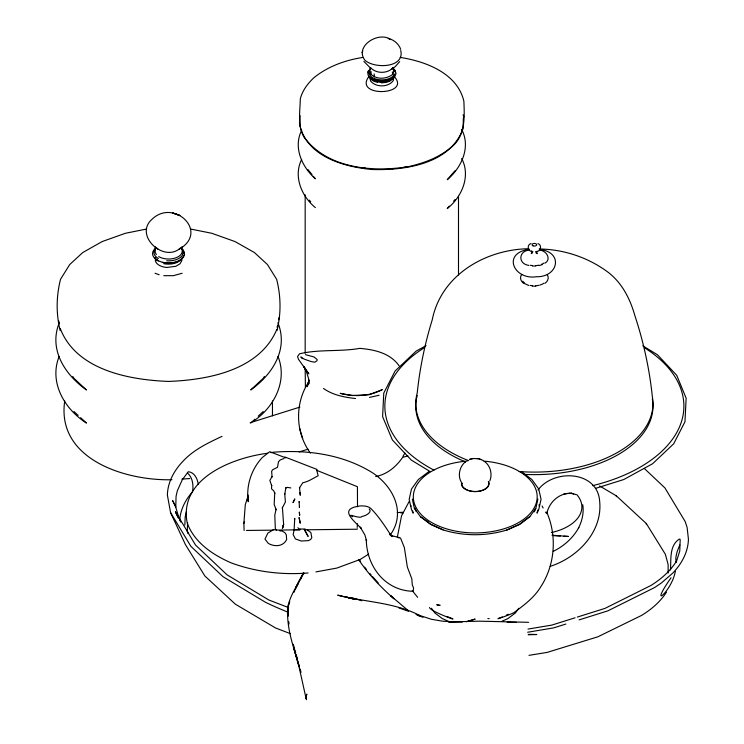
<?xml version="1.0" encoding="UTF-8"?>
<svg xmlns="http://www.w3.org/2000/svg" width="744" height="744" viewBox="0 0 744 744"><rect width="100%" height="100%" fill="white"/><g stroke="black" fill="none" stroke-linecap="round" stroke-linejoin="round"><path stroke-width="1.12" d="M400.188 57.409C425.67 61.371 457.272 73.154 463.865 101.165C464.554 117.533 465.577 136.189 451.069 147.396C438.793 157.7 423.578 163.308 408.093 166.703C372.009 172.441 326.997 168.46 303.71 136.738C297.377 125.048 300.083 111.46 300.316 98.775C302.445 90.489 307.477 83.979 313.475 78.092C327.397 66.588 344.974 60.208 362.644 57.474M393.632 68.978L393.939 71.219L392.795 74.26C386.666 79.245 377.013 79.803 370.986 74.381L371.042 71.517M299.804 126.322L300.065 115.664M388.21 38.456L389.93 38.976C377.589 31.592 354.581 46.398 364.82 60.125C373.944 68.867 404.996 68.206 400.737 50.453M463.131 127.373L463.354 117.84M181.852 248.998L181.917 246.729M294.113 529.923L294.736 518.373L294.764 519.07M299.367 666.782C293.601 647.15 285.77 626.987 287.956 606.155C290.662 594.028 298.493 583.835 303.599 572.694M287.435 613.521L287.956 606.155M393.52 78.325L393.362 80.464C388.517 87.457 376.111 87.634 370.707 81.161L370.038 78.78M244.097 530.481L243.865 523.534L245.297 504.637L248.059 496.341M394.413 77.525L394.525 76.232L391.707 79.627L394.413 77.525L394.515 74.037A12.992 7.505 0 0 1 384.788 79.71A12.992 7.505 0 0 1 371.721 77.106L369.582 74.791L368.847 72.177L370.307 68.95M179.76 520C180.411 509.501 185.526 499.652 192.464 491.905C193.682 485.302 192.724 477.499 187.358 472.896M187.618 522.437L187.265 531.179M668.112 573.029L668.149 564.64L665.369 554.289L646.322 523.553L616.367 495.867L599.59 485.934M670.474 569.904C671.19 559.479 669.191 545.64 679.281 539.093L680.062 539.242L680.165 540.228L679.765 551.006L676.24 562.111M370.038 68.541L369.731 71.359L370.986 74.381M155.673 258.14L155.329 260.549A13.318 7.691 0 0 0 166.823 267.468L175.9 266.268L180.002 263.804L181.852 260.549L181.62 258.949M247.25 500.126L248.04 495.039M155.598 248.71L155.059 252.197L156.352 254.55M397.333 537.215L401.537 515.862L409.154 501.503M489.784 480.987C492.547 474.449 490.575 466.051 484.874 461.745M276.722 329.639C259.498 370.214 208.134 379.97 168.59 381.421C129.01 379.933 76.288 370.066 60.245 328.55M277.14 327.453L277.558 325.277M278.619 319.818L279.037 317.632M276.982 330.606C281.223 313.801 280.916 296.047 276.638 279.279L267.459 264.557L254.411 252.532L234.974 241.549L211.77 233.281L190.724 229.059M288.244 608.304L288.319 616.162M410.976 506.329L411.097 505.79M534.285 511.175L534.741 509.156M535.726 508.849L537.893 499.103M537.773 509.975L537.047 513.165L538.758 509.491L541.055 499.382L538.73 489.003L531.895 479.536L521.479 471.696M186.409 511.574L185.182 516.913L184.856 525.069M675.329 571.336C672.027 591.062 647.485 611.615 671.042 577.744M59.176 356.367C48.751 382.323 64.505 409.154 86.462 423.057L80.631 417.682M288.886 604.956L289.751 601.589M59.278 322.775C48.444 349.568 65.016 374.725 86.444 389.94L73.944 378.389L72.745 376.427M357.167 527.44L357.511 523.748M531.988 253.165L531.225 253.583L532.165 252.644L531.728 251.314L532.881 251.844L531.402 251.156L532.081 251.686C527.766 251.128 526.547 244.869 531.002 243.465M282.45 528.305L283.622 524.39L282.45 528.305L283.622 524.39L282.394 507.287M398.933 537.428L390.628 535.485L392.674 536.508L389.624 533.587L390.73 534.992C384.657 525.645 378.659 516.308 370.717 508.357C367.871 506.022 363.937 505.781 360.422 505.911C338.79 508.654 351.875 518.949 361.277 528.426L360.245 527.115L364.904 534.992L366.569 541.074L366.29 539.465C366.504 566.091 384.983 590.755 413.18 591.294L413.59 588.03L412.297 584.924L411.804 578.804L407.359 567.067L404.355 547.556L400.644 538.331L399.733 537.605L398.942 538.135M247.594 499.103L248.273 497.066M243.865 523.534L244.571 521.432M301.738 130.265C292.931 147.284 302.036 167.065 315.363 178.802L313.354 176.3M301.664 159.439C293.117 176.282 301.58 196.388 315.372 207.613M362.058 52.684L362.756 51.011M463.103 128.433C450.408 164.154 404.615 170.646 371.647 169.483C344.128 166.749 308.965 157.189 300.316 127.261M535.754 508.487L529.607 516.922M392.999 68.113L395.231 70.652L396.031 73.749L394.441 77.283L387.429 81.459L389.633 80.603L384.35 81.961L380.231 81.998M293.927 592.41L294.847 590.373M393.455 77.469L392.795 78.883L390.247 80.882L386.703 82.305L381.421 82.891M534.285 511.844L535.243 509.845M679.802 544.943L677.263 551.295A12.471 3.599 -76.3 0 0 675.812 558.316L676.064 562.287M368.401 70.838C365.518 78.325 375.488 82.231 381.356 82.128L388.061 80.873L387.429 80.231C381.226 81.217 373.879 81.115 368.866 76.837M303.524 572.666L295.573 588.011L303.552 572.815M295.312 589.35L297.991 584.282M300.678 579.204L301.748 577.167M302.817 575.14L303.896 573.113M282.246 508.133L285.389 501.995L284.729 493.551L284.71 494.286L285.956 487.459L285.956 487.99L287.407 487.366L290.802 487.943M402.932 456.444L404.903 453.012M264.427 376.427L263.227 378.389L250.728 389.94C272.155 374.725 288.728 349.568 277.903 322.775M676.333 561.432C670.028 571.392 660.914 579.232 650.991 585.444L605.002 608.378L577.316 617.083M666.485 592.159C660.328 601.85 651.381 609.392 641.681 615.362L597.897 636.799L547.072 652.414L528.984 655.352M518.801 608.239L515.369 612.982L507.892 618.608L502.135 621.166M154.873 248.859A16.024 9.253 0 0 0 157.458 260.298A16.024 9.253 0 0 0 177.351 261.386L181.006 259.777L184.54 254.513L182.95 249.928L181.331 248.459M370.01 69.248L367.973 71.722L368.699 73.6M370.577 67.555C375.85 73.889 387.568 73.879 392.981 67.723M368.308 77.33C354.702 97.576 411.897 95.251 394.106 76.437M399.668 61.631L395.324 66.532L391.818 69.09M449.367 206.097L447.246 208.562C461.903 197.03 470.952 176.123 461.68 158.5M453.617 201.187L455.03 199.55M455.049 170.729L447.265 179.704C461.494 167.716 471.101 147.117 461.615 129.344M390.126 535.113C406.363 512.969 393.567 486.957 373.004 473.1C343.458 454.435 307.523 449.497 273.188 452.24L270.993 452.64M181.006 259.777L183.498 257.126L184.54 254.513L184.121 251.742L182.485 249.407L183.173 252.411L182.336 255.341A14.657 8.463 0 0 1 166.693 260.791M181.573 258.791C177.472 264.157 169.976 264.687 163.792 263.739M521.851 274.359C519.517 276.898 520.475 280.944 523.162 282.832M537.977 490.054C553.731 468.534 597.953 470.534 599.692 501.679C602.594 531.941 577.418 557.665 550.197 566.361M545.026 263.134C551.797 259.144 546.198 250.477 539.846 250.179M545.026 283.278C547.751 281.548 549.342 277.745 547.314 274.889M250.709 423.057L254.876 419.216M258.205 416.147L263.199 411.544M179.053 249.296C209.594 231.905 173.957 198.192 152.195 219.117C133.334 235.281 164.173 263.497 180.662 247.817M465.521 461.754C459.085 466.646 457.058 477.471 462.545 483.833M253.379 421.16C274.22 407.266 287.788 380.984 277.996 356.367M375.376 81.217L381.914 81.701L381.356 80.91M284.971 457.002L316.963 469.418L316.963 469.957M529.216 516.968L519.303 524.501L507.389 529.83M428.749 471.696L418.333 479.536L411.469 489.087L409.172 499.382L411.469 509.491L413.19 513.165L412.697 511.044M529.83 516.699L519.786 524.25L506.701 530.054M284.069 458.509L280.228 459.913L278.479 461.773L277.521 467.297L272.648 469.743L271.644 471.296L272.081 477.044L272.081 476.513L269.858 480.419L271.662 485.767L271.662 485.228L271.569 488.157M368.596 554.141L360.189 559.46L336.837 568.081L315.93 571.904M553.285 551.332C563.887 546.143 573.122 537.977 578.776 527.552L578.46 528.128C582.152 520.967 583.984 512.774 582.784 504.739M536.526 251.621L537.224 251.249L536.508 252.16L537.261 253.63L536.024 252.923M426.098 345.653L416.166 351.094L395.073 371.042L383.774 393.074L382.602 416.631L392.367 439.955L411.311 460.099L429.865 471.38M222.01 436.356C208.078 442.903 193.793 449.627 183.136 461.075A125.783 72.624 0 0 0 167.372 495.03L170.571 512.607L185.479 544.71L204.879 576.005L235.374 604.193L275.568 627.992L290.513 633.693M502.293 616.934C488.055 622.375 512.969 613.893 514.541 612.2C524.52 604.835 534.685 597.162 541.083 586.3C555.08 564.482 557.126 535.745 546.71 512.123M506.301 615.158L508.301 614.274M182.131 273.262L173.417 275.68L163.754 275.68M375.673 476.541C387.066 474.421 396.199 466.711 402.634 457.393L407.945 455.867M250.161 422.722L299.879 407.098M575.093 617.78L551.843 625.09L527.998 629.089M565.877 624.049L553.722 627.871L527.645 632.251M579.13 619.882L607.857 610.852L654.553 587.565L661.332 583.017L672.678 573.196A125.783 72.624 0 0 0 688.433 539.242L687.121 527.459L685.187 521.572L664.913 487.915L644.304 468.46M529.458 250.04C518.243 250.905 517.908 264.027 528.9 265.403M539.288 265.543L542.432 264.557M595.423 488.417L623.779 479.527L652.581 463.745L673.673 443.796L684.973 421.755L686.145 398.207L676.724 375.302L657.426 354.739L642.788 345.83M467.437 621.473L475.146 619.082L466.339 621.733M299.162 451.924L308.035 449.199M387.429 80.231L391.67 78.948M536.35 251.723L535.689 251.891C540.265 251.974 542.739 245.418 537.977 243.567M478.094 458.713L473.156 458.518L469.613 459.374L471.25 458.983M506.878 529.988C486.269 536.303 463.958 536.303 443.35 529.988L430.441 524.25L420.397 516.699M472.31 458.723L473.156 458.518M369.517 397.408L379.124 395.241M146.447 229.059L125.41 233.281L102.198 241.549L82.761 252.532L69.713 264.557L60.534 279.279C56.265 296.047 55.958 313.801 60.199 330.606M267.691 453.245C232.528 457.672 178.114 478.745 187.293 523.32C194.714 542.832 212.728 554.736 231.068 562.845C255.676 571.913 282.023 575.112 308.118 572.973M175.779 506.999L172.692 500.712L175.779 506.999L176.068 496.267L177.37 490.668L182.308 479.741L188.269 471.724C194.379 472.18 197.644 478.931 198.22 484.363M529.514 249.305C501.512 252.765 513.63 280.256 536.35 276.749C558.139 277.279 563.794 252.523 540.172 249.473M563.794 493.96L571.708 492.863M392.042 168.767L394.236 168.497M404.141 167.27L406.336 167M171.929 479.731C125.643 480.94 56.181 459.457 64.719 400.979M181.945 479.08L189.739 478.569M397.24 512.579L402.811 512.263M400.877 512.969L403.183 512.849M528.138 634.781L536.805 634.511L528.817 634.325M462.322 622.049L448.79 622.04M299.86 529.858L299.86 529.058L305.17 529.003M246.422 530.453L273.141 530.156M281.269 530.063L299.879 529.756L299.86 529.058M305.663 529.793L357.167 529.226L357.427 528.742M507.166 622.244L516.401 622.365M528.166 248.831L525.962 248.794C483.498 250.561 440.95 275.968 432.245 319.808C424.871 343.616 419.802 368.131 417.235 392.916A118.594 68.467 0 0 0 468.72 460.657M539.223 248.998C564.194 249.305 589.034 257.75 608.927 272.881C622.542 283.789 630.196 299.172 634.874 315.642C643.541 341.868 649.466 368.996 652.321 396.478A118.594 68.467 0 0 1 519.21 471.538M532.267 265.98L535.782 266.026M532.267 286.124L535.782 286.18M487.841 618.571L489.199 618.617M553.387 535.661L560.334 536.024M563.803 536.21L568.435 536.452L552.011 535.215M279.949 530.212L273.383 529.663L267.812 533.169L264.976 539.121L268.379 543.464C274.648 546.961 283.111 546.719 286.654 539.586L286.282 534.741L284.896 532.695L280.925 530.305L279.949 530.212L279.949 531.011M528.621 622.319L479.238 621.175L449.088 621.947L452.891 621.938L442.243 621.138L431.325 619.259L419.411 615.372L420.5 615.855C394.897 602.333 365.267 602.203 337.702 595.172L354.544 599.162M355.502 398.533C344.333 397.259 332.838 395.129 323.501 388.461M363.1 167.698L365.285 168.005M436.905 604.723L440.253 605.216M162.257 262.455L166.693 263.274A14.666 8.463 0 0 0 182.336 257.815M528.9 285.547L523.283 282.953M436.933 604.9L439.183 605.402M479.145 458.974L483.107 460.397M477.239 458.518L480.791 459.364M354.637 599.171L346.453 597.125L355.111 599.413M305.449 354.656L314.033 356.962L317.177 359.594L316.981 360.793L314.759 362.198L311.057 361.538L304.157 359.11L300.827 356.934L302.362 358.664M388.433 38.502C393.939 39.758 398.831 44.017 400.728 49.309M377.719 82.435L374.381 81.412A12.099 6.984 0 0 1 370.986 79.004M351.875 597.702L361.817 600.761M576.005 494.658L572.806 493.588L573.643 493.849C560.948 491.226 549.128 501.419 546.812 513.648L545.501 512.142M398.896 607.932L408.67 611.326M155.04 273.262L159.16 274.759M417.737 615.26L422.936 617.269M287.937 607.364L268.798 599.98L227.078 574.852L195.514 545.036L175.547 511.891L177.909 517.08M285.789 457.867L269.719 451.71L262.214 457.597C251.314 469.38 245.92 485.776 248.263 501.735L247.994 496.369M316.795 470.357L357.427 486.716L357.511 506.776M416.045 614.47L419.188 615.846M446.93 616.488C467.139 624.309 430.627 612.024 429.483 607.532M450.018 622.012L442.243 618.543L434.859 612.982L431.436 608.239M376.259 81.375L371.777 79.385L370.475 77.832M443.071 529.877L431.157 524.557L421.253 517.052M407.666 610.154L390.628 595.665L394.069 598.808C380.807 587.369 368.671 574.433 358.822 559.916M370.345 67.974L363.863 61.371M307.3 529.849L310.853 532.564L311.792 537.633L310.676 539.493L308.435 540.609L301.292 541.028L295.387 538.935L293.155 534.573L294.178 529.728L299.153 529.756M417.644 597.311L412.26 590.634M156.51 247.817L158.128 249.296M73.981 411.544L78.139 415.385M271.588 488.845L273.941 491.087L274.778 493.411L274.75 492.714L274.173 504.404L276.136 509.779L276.117 509.082L274.796 515.099L275.345 528.872L276.545 530.416M392.897 68.355L395.231 70.652L395.548 72.8M352.693 516.727C345.356 512.449 360.738 519.526 362.049 516.373C365.527 516.131 372.651 512.03 369.229 508.998M378.203 582.896L372.502 576.609M369.377 76.446L371.721 78.948L375.748 80.91L375.376 79.999M297.879 527.71L298.865 528.779M399.193 365.974C390.386 353.102 374.399 349.606 359.808 348.369C339.896 351.903 318.981 349.085 299.479 353.828L297.544 356.599L298.511 359.333L308.834 373.888L303.599 366.299L306.491 371.842L308.658 378.873L308.807 383.96L308.946 379.896L307.272 386.657L308.621 382.063C294.652 403.434 295.247 432.45 310.378 453.077M369.805 573.429L371.154 575.019M364.551 567.114L366.513 569.486M309.365 200.145L310.694 201.801M307.997 169.632L312.015 174.635M420.62 516.922L414.473 508.487M359.287 559.553L360.431 561.162M170.571 512.607L190.901 546.356L223.042 576.721L265.524 602.305A280.451 161.913 0 0 0 287.305 611.875M542.116 506.041L543.12 508.003M175.547 511.891L178.467 518.168M179.657 519.647L180.699 522.083M392.692 68.197L393.939 71.219M368.522 75.497L369.377 77.664M178.886 517.787L175.705 507.017M463.084 114.762L463.865 116.845M299.609 428.442L302.696 438.579M300.037 668.996L301.041 672.306M299.376 666.717L293.722 647.792L299.386 668.345L306.128 698.69L305.738 696.505M316.581 469.734L318.162 475.751C313.047 478.262 308.611 481.638 302.799 482.735L299.534 487.841L300.269 495.272L300.009 492.584M293.276 644.313L294.187 647.522M294.801 649.698L295.712 652.962M296.317 655.139L297.228 658.412M415.254 508.143L415.942 511.175M412.334 499.103L414.501 508.849M539.261 506.329L539.065 504.683M187.265 530.379L187.99 533.597M392.302 71.917L392.795 74.26M305.858 696.328L306.547 699.741L305.923 696.458M58.767 320.906L59.195 323.091M157.254 259.21L157.458 260.298M305.412 387.503L305.17 368.168M288.821 621.798L289.025 624.058M374.186 73.954L374.381 76.79M299.432 506.878L299.451 507.566L299.116 501.503L299.144 502.191M155.254 246.729L155.329 248.998M299.534 487.311L299.553 488.538M646.322 523.553L646.322 524.353M616.367 495.867L616.367 496.666M458.499 196.37L458.499 274.954M305.17 194.826L305.17 353.149M280.925 530.305L280.925 531.104M272.462 400.979L272.462 415.822M488.557 481.489A13.801 8.045 -0.1 0 1 477.025 491.551A13.801 8.045 -0.1 0 1 461.42 483.591M488.362 481.517A13.606 7.924 -0.1 0 1 476.997 491.44A13.606 7.924 -0.1 0 1 461.615 483.591M428.209 521.981A60.999 35.526 -0.1 0 1 426.405 520.651M483.33 461.085A61.938 36.075 -0.1 0 1 527.468 516.197A61.938 36.075 -0.1 0 1 423.001 516.28A61.938 36.075 -0.1 0 1 467.167 461.094M181.573 248.71A13.652 7.886 0 0 1 175.593 257.908A13.652 7.886 0 0 1 158.723 256.596M157.189 260.698A13.652 7.886 0 0 1 155.059 257.415M158.407 258.493A14.657 8.463 0 0 1 156.045 248.022M158.398 260.967A14.666 8.463 0 0 1 154.836 257.815M576.851 494.667A47.514 27.435 0 0 1 551.397 532.564M644.741 347.922A149.516 86.323 0 0 1 592.605 485.665M433.947 470.106A149.516 86.323 0 0 1 424.545 347.578M652.321 398.998A118.594 68.467 0 0 1 523.776 474.356M465.642 461.959A118.594 68.467 0 0 1 417.235 395.445M543.985 263.004A12.369 7.142 0 0 1 541.641 264.287M538.805 265.18A12.369 7.142 0 0 1 535.661 265.617M532.434 265.562A12.369 7.142 0 0 1 530.342 265.264M543.985 283.157A12.369 7.142 0 0 1 539.791 285.082M538.805 285.324A12.369 7.142 0 0 1 535.661 285.761M532.434 285.715A12.369 7.142 0 0 1 530.342 285.408M524.362 282.859A12.369 7.142 0 0 1 522.827 281.223M306.602 694.561L306.035 697.323L306.835 694.068L306.602 694.561M294.764 499.075L293.08 502.526L294.764 499.075M382.137 389.698C369.275 396.524 354.06 396.905 340.175 393.344L352.154 395.538L369.191 394.683L382.137 389.698M177.844 214.765L172.552 213.017L179.927 215.462L177.844 214.765M305.524 531.476L304.277 529.44L308.137 536.415L305.524 531.476M300.176 522.558L299.079 517.536L300.204 523.255L300.176 522.558M299.609 514.755L299.348 512.021L299.627 515.443L299.609 514.755M532.927 245.79A2.306 1.33 0 0 0 536.647 244.962A2.306 1.33 0 0 0 533.55 243.511A2.306 1.33 0 0 0 532.927 245.79"/></g></svg>
